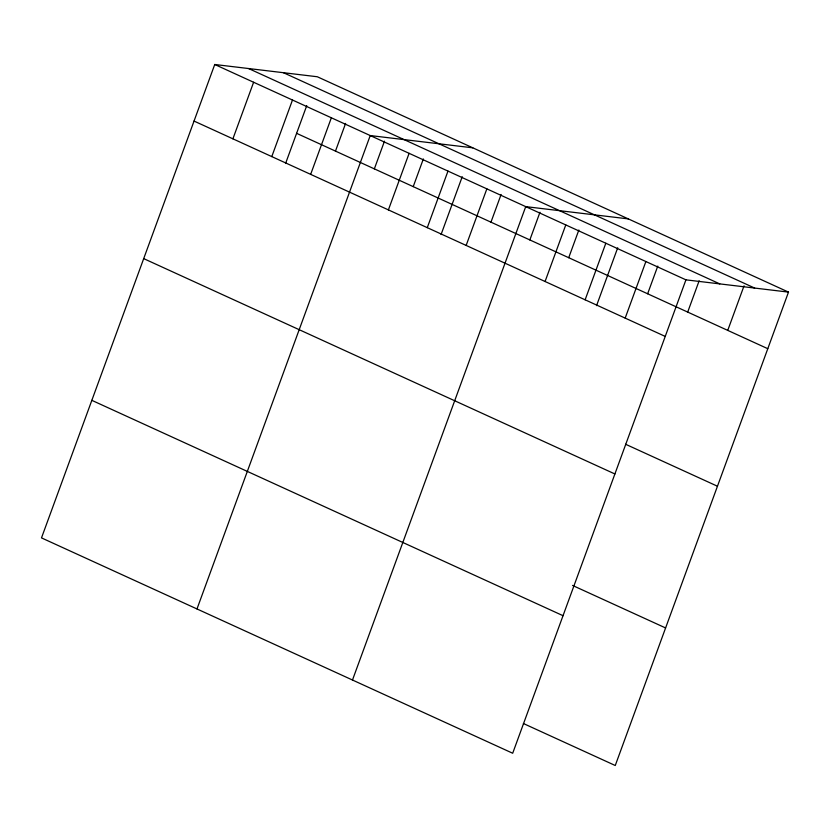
<?xml version="1.0" encoding="UTF-8"?>
<svg xmlns="http://www.w3.org/2000/svg" width="830" height="830" viewBox="0 0 830 830"><rect width="100%" height="100%" fill="white"/><g stroke="black" fill="none" stroke-linecap="round" stroke-linejoin="round"><path stroke-width="1.25" d="M788.5 292.108L317.309 76.754L214.742 64.491L41.5 537.892L512.691 753.246L685.933 279.845L788.5 292.108L615.258 765.509L523.377 723.511M232.908 138.828L253.617 82.253M271.784 156.6L292.482 100.025M285.562 163.5L306.737 105.649M310.659 174.362L331.357 117.787M335.476 151.101L345.602 123.411M196.99 608.95L370.232 135.56L472.799 147.823M374.351 168.864L384.477 141.183M388.399 209.897L409.107 153.322M413.226 186.636L423.352 158.945M427.274 227.669L447.982 171.094M441.062 234.568L462.227 176.717M466.149 245.431L486.857 188.856M490.966 222.17L501.102 194.479M352.491 680.019L525.722 206.629L628.289 218.892M529.841 239.932L539.977 212.252M545.071 281.505L565.78 224.93M568.716 257.705L578.852 230.014M585.129 299.806L605.827 243.232M596.552 305.637L617.717 247.786M625.177 318.118L645.885 261.543M647.639 293.768L657.775 266.088M687.697 312.08L699.151 280.779M727.744 330.382L744.043 285.842M283.455 72.708L754.657 288.062M248.585 68.537L719.776 283.891M214.742 64.491L685.933 279.845M296.601 133.329L767.792 348.693M194.033 121.066L665.235 336.42M625.581 444.247L717.462 486.235M143.694 258.618L614.895 473.971M572.534 585.43L665.598 627.957M91.84 400.34L563.03 615.694"/></g></svg>
